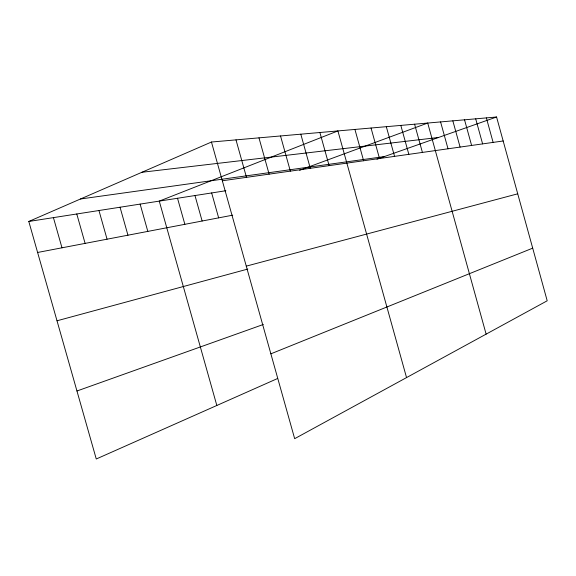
<?xml version="1.0" encoding="UTF-8"?>
<svg xmlns="http://www.w3.org/2000/svg" width="576" height="576" viewBox="0 0 576 576"><rect width="100%" height="100%" fill="white"/><g stroke="black" fill="none" stroke-linecap="round" stroke-linejoin="round"><path stroke-width="0.86" d="M277.596 378.504L96.264 458.993L28.8 221.465L211.457 142.027L496.57 117.007L547.2 300.787L294.667 438.682L211.457 142.027M270.864 353.83L532.699 248.148M299.563 170.302L427.716 123.048L486.122 334.138M76.954 391.003L263.362 324.461M376.949 159.192L496.57 117.007M57.01 320.789L247.824 269.05M246.269 266.141L517.73 193.81M37.606 252.468L232.711 215.172M28.8 221.465L225.85 190.728M222.322 180.778L503.172 140.976M80.474 198.994L384.35 156.578M141.905 172.274L438.552 137.462M120.046 207.23L127.944 235.195M98.957 210.521L107.064 239.191M76.781 213.984L85.104 243.389M53.424 217.627L61.985 247.81M211.658 192.938L218.65 217.858M194.976 195.545L202.133 221.011M177.523 198.266L184.86 224.316M216.828 405.475L159.264 201.118L337.903 130.932L406.541 377.59M140.126 204.098L147.823 231.401M300.802 134.186L310.313 168.307M280.526 135.965L290.354 171.137M258.97 137.858L269.122 174.146M235.994 139.874L246.492 177.358M400.817 125.41L408.838 154.346M386.316 126.684L394.553 156.37M371.045 128.023L379.505 158.501M354.924 129.434L363.629 160.754M319.889 132.509L329.119 165.643M486.367 117.9L493.121 142.402M475.697 118.836L482.609 143.885M464.537 119.815L471.607 145.447M452.844 120.845L460.094 147.082M440.582 121.918L448.013 148.788M414.598 124.2L422.417 152.417"/></g></svg>
